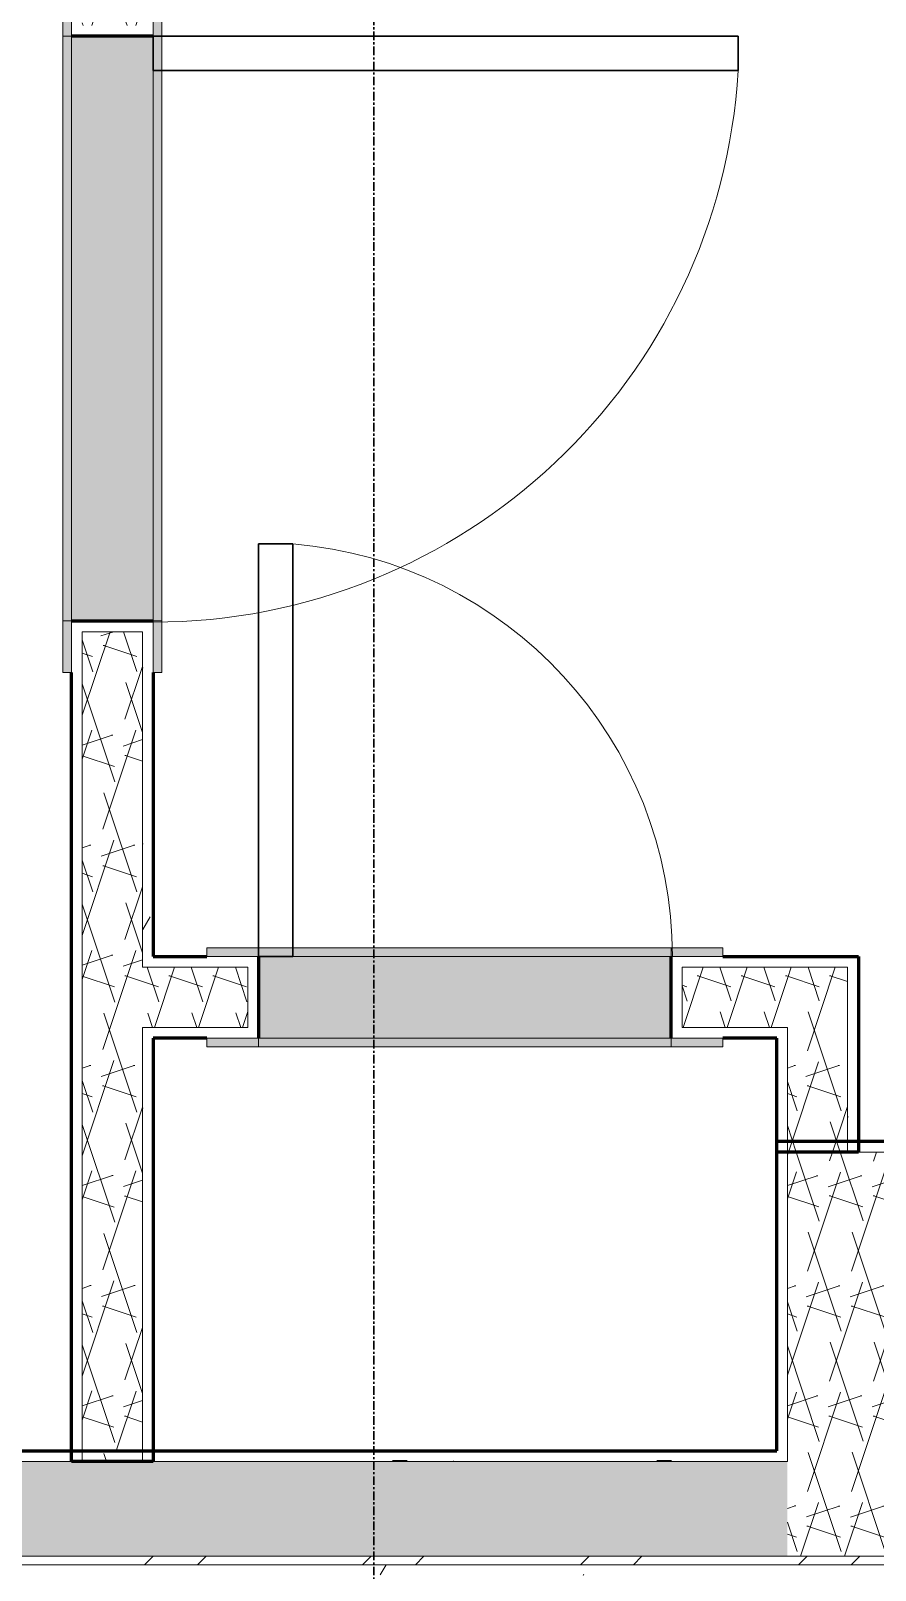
# Model space of a CAD drawing. Header units: inches. Extents: x -4110 to -1807, y 11006 to 12281.
# Drawn here: x -2847.3 to -2798.2, y 11718.4 to 11807.9 of the extents above; entities that cross this region are included whole.
import ezdxf

# ---------------------------------------------------------------- set-up
doc = ezdxf.new("R2010")
doc.units = ezdxf.units.IN
doc.header["$MEASUREMENT"] = 0
doc.linetypes.add('Grid Line 1_2_', pattern=[0.875, 0.5, -0.125, 0.125, -0.125])
for name, color, linetype, lineweight in [('0-1', 7, 'Continuous', 5), ('0-2', 90, 'Continuous', 18), ('A-DOOR-1', 7, 'Continuous', 9), ('A-DOOR-2', 250, 'Continuous', 30), ('A-DOOR-FRAM-1', 31, 'Continuous', 18), ('A-DOOR-FRAM-2', 7, 'Continuous', 9), ('A-WALL', 113, 'Continuous', 18), ('A-WALL-1', 8, 'Continuous', 5), ('A-WALL-3', 50, 'Continuous', 60), ('A-WALL-4', 90, 'Continuous', 18), ('A-WALL-PATT-1', 7, 'Continuous', 9), ('A-WALL-PATT-2', 253, 'Continuous', 9), ('A-WALL-PATT-5', 111, 'Continuous', 9), ('I-WALL-5', 2, 'Continuous', 60), ('S-GRID-1', 1, 'Grid Line 1_2_', 30)]:
    doc.layers.add(name, color=color, linetype=linetype, lineweight=lineweight)
pattern_1 = [(0, (0, 0), (20.48, 5.12), [0.845, -14.515, 0.845, -14.515, -81.92]), (0, (0, 0), (20.48, 5.12), [-30.72, 0.845, -29.875, 0.845, -14.515, -35.84]), (0, (0, 0), (20.48, 5.12), [-76.8, 0.845, -9.395, 0.845, -24.755]), (120, (7.68, 2.56), (-14.67405, 15.1762003), [0.845, -14.515, 0.845, -14.515, -81.92]), (120, (7.68, 2.56), (-14.67405, 15.1762003), [-30.72, 0.845, -29.875, 0.845, -14.515, -35.84]), (120, (7.68, 2.56), (-14.67405, 15.1762003), [-76.8, 0.845, -9.395, 0.845, -24.755]), (240, (10.24, 12.8), (-5.80595, -20.2962003), [0.845, -14.515, 0.845, -14.515, -81.92]), (240, (10.24, 12.8), (-5.80595, -20.2962003), [-30.72, 0.845, -29.875, 0.845, -14.515, -35.84]), (240, (10.24, 12.8), (-5.80595, -20.2962003), [-76.8, 0.845, -9.395, 0.845, -24.755])]
pattern_2 = [(161.57, (0.32, 0.32), (-2.560496185, -0.000537386), [0, -18.214, 2.022, 0]), (18.43, (-0.32, 0.32), (-2.560496185, 0.000537386), [0, -18.214, 2.022, 0]), (108.43, (0.32, 0.32), (1.27922091, -6.400876726), [6.07, -14.166]), (71.57, (-0.32, 0.32), (1.27922091, 6.400876726), [6.07, -14.166])]

# ---------------------------------------------------------------- blocks, each defined once
blk = doc.blocks.new('SWING - SINGLE - FLUSH - SWING - FLUSH - 2-10 x 6-8 - PRIVACY-3983845-ENLARGED RCP - 2ND FLOOR PLAN - EAST')
at = {"layer": 'A-DOOR-FRAM-1'}
for points in [[(-17.625, 2.375), (-17, 2.375), (-17, 2.875), (-20, 2.875), (-20, 2.375)], [(-17, 2.375), (17, 2.375), (17, 2.875), (-17, 2.875)], [(20, 2.375), (20, 2.875), (17, 2.875), (17, 2.375)], [(-17, -2.875), (-17, -2.375), (-20, -2.375), (-20, -2.875), (-17.625, -2.875)], [(17, -2.875), (17, -2.375), (-17, -2.375), (-17, -2.875), (16.5, -2.875)], [(20, -2.875), (20, -2.375), (17, -2.375), (17, -2.875), (19.651, -2.875)]]:
    blk.add_hatch(color=256, dxfattribs=at).paths.add_polyline_path(points, flags=0)
at = {"layer": 'A-DOOR-1'}
blk.add_arc((17, -2.375), 34.067, 180, 266.63431, dxfattribs=at)
at = {"layer": 'A-DOOR-2'}
for p, q in [((15, -2.375), (15, -36.383)), ((17, -2.375), (15, -2.375)), ((17, -2.375), (17, -36.383)), ((17, -36.383), (15, -36.383))]:
    blk.add_line(p, q, dxfattribs=at)
at = {"layer": 'A-DOOR-FRAM-2'}
for p, q in [((-17, 2.875), (-20, 2.875)), ((-20, 2.875), (-20, 2.375)), ((17, 2.875), (-17, 2.875)), ((-17, 2.875), (-17, 2.375)), ((20, 2.875), (17, 2.875)), ((17, 2.875), (17, 2.375)), ((20, 2.875), (20, 2.375)), ((-20, 2.375), (-17, 2.375)), ((-17, 2.375), (17, 2.375)), ((17, 2.375), (20, 2.375)), ((-17, -2.375), (-20, -2.375)), ((-20, -2.875), (-20, -2.375)), ((17, -2.375), (-17, -2.375)), ((-17, -2.875), (-17, -2.375)), ((20, -2.375), (17, -2.375)), ((17, -2.875), (17, -2.375)), ((20, -2.875), (20, -2.375)), ((-20, -2.875), (-17, -2.875)), ((-17, -2.875), (17, -2.875)), ((17, -2.875), (20, -2.875))]:
    blk.add_line(p, q, dxfattribs=at)
blk = doc.blocks.new('SWING - SINGLE - FLUSH - SWING - FLUSH - 2-0 x 6-8 - PRIVACY-3983862-ENLARGED RCP - 2ND FLOOR PLAN - EAST')
at = {"layer": 'A-DOOR-FRAM-1'}
for points in [[(-12.625, 2.875), (-15, 2.875), (-15, 2.375), (-12, 2.375), (-12, 2.875)], [(12, 2.875), (-12, 2.875), (-12, 2.375), (12, 2.375)], [(12, 2.875), (12, 2.375), (15, 2.375), (15, 2.875), (12.625, 2.875)], [(-12, -2.375), (-15, -2.375), (-15, -2.875), (-12, -2.875)], [(-7.366, -2.375), (-12, -2.375), (-12, -2.875), (12, -2.875), (12, -2.375)], [(12, -2.375), (12, -2.875), (15, -2.875), (15, -2.375), (12.625, -2.375)]]:
    blk.add_hatch(color=256, dxfattribs=at).paths.add_polyline_path(points, flags=0)
at = {"layer": 'A-DOOR-1'}
blk.add_arc((12, -2.375), 24.067, 180, 265.23307, dxfattribs=at)
at = {"layer": 'A-DOOR-2'}
for p, q in [((10, -2.375), (10, -26.358)), ((12, -2.375), (10, -2.375)), ((12, -2.375), (12, -26.358)), ((12, -26.358), (10, -26.358))]:
    blk.add_line(p, q, dxfattribs=at)
at = {"layer": 'A-DOOR-FRAM-2'}
for p, q in [((-12, 2.875), (-15, 2.875)), ((-15, 2.875), (-15, 2.375)), ((12, 2.875), (-12, 2.875)), ((-12, 2.875), (-12, 2.375)), ((15, 2.875), (12, 2.875)), ((12, 2.875), (12, 2.375)), ((15, 2.875), (15, 2.375)), ((-12, 2.375), (-15, 2.375)), ((-12, 2.375), (12, 2.375)), ((15, 2.375), (12, 2.375)), ((-15, -2.875), (-15, -2.375)), ((-15, -2.375), (-12, -2.375)), ((-12, -2.875), (-12, -2.375)), ((12, -2.375), (-12, -2.375)), ((12, -2.875), (12, -2.375)), ((12, -2.375), (15, -2.375)), ((15, -2.875), (15, -2.375)), ((-15, -2.875), (-12, -2.875)), ((-12, -2.875), (12, -2.875)), ((12, -2.875), (15, -2.875))]:
    blk.add_line(p, q, dxfattribs=at)
blk = doc.blocks.new('CTR - 1st Phase - Unit Layouts_rvt-1-ENLARGED RCP - 2ND FLOOR PLAN - EAST')
at = {"layer": 'A-WALL-1'}
for points in [[(-2840.149, 11773.614), (-2840.149, 11807.614), (-2844.899, 11807.614), (-2844.899, 11773.614), (-2840.774, 11773.614)], [(-2834.024, 11749.364), (-2810.024, 11749.364), (-2810.024, 11754.114), (-2834.024, 11754.114), (-2834.024, 11749.989)]]:
    blk.add_hatch(color=256, dxfattribs=at).paths.add_polyline_path(points, flags=0)
at = {"layer": 'A-WALL-PATT-1'}
h = blk.add_hatch(dxfattribs=at)
h.set_pattern_fill('FP_1', color=256, style=0, pattern_type=2)
h.set_pattern_definition(pattern_1)
h.paths.add_polyline_path([(-2844.899, 11725.364), (-2844.274, 11725.364), (-2844.274, 11772.989), (-2842.524, 11772.989), (-2842.524, 11773.614), (-2844.899, 11773.614), (-2844.899, 11733.985)], flags=0)
h.paths.add_polyline_path([(-2844.265, 11807.614), (-2842.524, 11807.614), (-2842.524, 11808.239), (-2844.274, 11808.239), (-2844.274, 11854.364), (-2844.899, 11854.364), (-2844.899, 11807.614), (-2844.274, 11807.614)], flags=0)
h = blk.add_hatch(dxfattribs=at)
h.set_pattern_fill('FP_1', color=256, style=0, pattern_type=2)
h.set_pattern_definition(pattern_1)
h.paths.add_polyline_path([(-2840.774, 11725.364), (-2840.149, 11725.364), (-2840.149, 11749.989), (-2840.774, 11749.989), (-2840.774, 11734.26)], flags=0)
h.paths.add_polyline_path([(-2840.149, 11753.489), (-2840.149, 11773.614), (-2842.524, 11773.614), (-2842.524, 11772.989), (-2840.774, 11772.989), (-2840.774, 11753.489)], flags=0)
h.paths.add_polyline_path([(-2842.524, 11807.614), (-2840.149, 11807.614), (-2840.149, 11811.239), (-2840.774, 11811.239), (-2840.774, 11808.239), (-2842.524, 11808.239)], flags=0)
h.paths.add_polyline_path([(-2840.149, 11814.739), (-2840.149, 11854.364), (-2840.774, 11854.364), (-2840.774, 11814.739)], flags=0)
h = blk.add_hatch(dxfattribs=at)
h.set_pattern_fill('FP_1', color=256, style=0, pattern_type=2)
h.set_pattern_definition(pattern_1)
h.paths.add_polyline_path([(-2799.774, 11742.739), (-2799.149, 11742.739), (-2799.149, 11754.114), (-2799.774, 11754.114), (-2799.774, 11749.989)], flags=0)
at = {"layer": 'A-WALL-PATT-2'}
h = blk.add_hatch(dxfattribs=at)
h.set_pattern_fill('FP_2', color=256, style=0, pattern_type=2)
h.set_pattern_definition(pattern_2)
h.paths.add_polyline_path([(-2842.524, 11724.739), (-2842.48, 11725.364), (-2840.774, 11725.364), (-2840.774, 11772.989), (-2844.274, 11772.989), (-2844.274, 11724.739)], flags=0)
h.paths.add_polyline_path([(-2840.774, 11808.239), (-2840.774, 11854.989), (-2844.274, 11854.989), (-2844.274, 11808.239), (-2842.524, 11808.239)], flags=0)
h = blk.add_hatch(dxfattribs=at)
h.set_pattern_fill('FP_2', color=256, style=0, pattern_type=2)
h.set_pattern_definition(pattern_2)
h.paths.add_polyline_path([(-2803.274, 11749.989), (-2803.274, 11753.489), (-2809.399, 11753.489), (-2809.399, 11749.989), (-2803.899, 11749.989)], flags=0)
h.paths.add_polyline_path([(-2840.149, 11749.989), (-2834.649, 11749.989), (-2834.649, 11753.489), (-2840.774, 11753.489), (-2840.774, 11749.989)], flags=0)
h = blk.add_hatch(dxfattribs=at)
h.set_pattern_fill('FP_2', color=256, style=0, pattern_type=2)
h.set_pattern_definition(pattern_2)
h.paths.add_polyline_path([(-2799.774, 11742.739), (-2799.774, 11753.489), (-2803.274, 11753.489), (-2803.274, 11742.739)], flags=0)
at = {"layer": 'A-WALL-3'}
for p, q in [((-2840.149, 11807.614), (-2844.899, 11807.614)), ((-2844.899, 11773.614), (-2840.149, 11773.614)), ((-2844.899, 11724.739), (-2844.899, 11770.614)), ((-2840.149, 11770.614), (-2840.149, 11754.114)), ((-2840.149, 11754.114), (-2837.024, 11754.114)), ((-2834.024, 11754.114), (-2834.024, 11749.364)), ((-2810.024, 11749.364), (-2810.024, 11754.114)), ((-2807.024, 11754.114), (-2803.899, 11754.114)), ((-2803.899, 11754.114), (-2799.774, 11754.114)), ((-2799.774, 11754.114), (-2799.149, 11754.114)), ((-2799.149, 11754.114), (-2799.149, 11742.739)), ((-2840.149, 11749.364), (-2840.149, 11724.739)), ((-2837.024, 11749.364), (-2840.149, 11749.364)), ((-2803.899, 11749.364), (-2807.024, 11749.364)), ((-2803.899, 11742.739), (-2803.899, 11749.364)), ((-2799.149, 11742.739), (-2803.899, 11742.739)), ((-2840.149, 11724.739), (-2844.899, 11724.739))]:
    blk.add_line(p, q, dxfattribs=at)
at = {"layer": 'A-WALL-4'}
for p, q in [((-2844.899, 11807.614), (-2844.899, 11773.614)), ((-2840.149, 11773.614), (-2840.149, 11807.614)), ((-2844.274, 11772.989), (-2842.524, 11772.989)), ((-2844.274, 11724.739), (-2844.274, 11772.989)), ((-2842.524, 11772.989), (-2840.774, 11772.989)), ((-2840.774, 11772.989), (-2840.774, 11753.489)), ((-2810.024, 11754.114), (-2834.024, 11754.114)), ((-2840.774, 11753.489), (-2840.149, 11753.489)), ((-2840.149, 11753.489), (-2834.649, 11753.489)), ((-2834.649, 11753.489), (-2834.649, 11751.739)), ((-2809.399, 11751.739), (-2809.399, 11753.489)), ((-2809.399, 11753.489), (-2803.899, 11753.489)), ((-2803.274, 11753.489), (-2803.899, 11753.489)), ((-2799.774, 11753.489), (-2803.274, 11753.489)), ((-2799.774, 11742.739), (-2799.774, 11753.489)), ((-2834.649, 11751.739), (-2834.649, 11749.989)), ((-2809.399, 11749.989), (-2809.399, 11751.739)), ((-2840.774, 11749.989), (-2840.774, 11724.739)), ((-2840.774, 11749.989), (-2840.149, 11749.989)), ((-2834.649, 11749.989), (-2840.149, 11749.989)), ((-2803.899, 11749.989), (-2809.399, 11749.989)), ((-2803.274, 11749.989), (-2803.899, 11749.989)), ((-2803.274, 11742.739), (-2803.274, 11749.989)), ((-2834.024, 11749.364), (-2810.024, 11749.364))]:
    blk.add_line(p, q, dxfattribs=at)
at = {"layer": '0-2'}
for name, p, rotation in [('SWING - SINGLE - FLUSH - SWING - FLUSH - 2-10 x 6-8 - PRIVACY-3983845-ENLARGED RCP - 2ND FLOOR PLAN - EAST', (-2842.524, 11790.614), 89.99999999995198), ('SWING - SINGLE - FLUSH - SWING - FLUSH - 2-0 x 6-8 - PRIVACY-3983862-ENLARGED RCP - 2ND FLOOR PLAN - EAST', (-2822.024, 11751.739), 180)]:
    blk.add_blockref(name, p, dxfattribs=dict(at, rotation=rotation))
blk = doc.blocks.new('CTR - 1st Phase - Structure_rvt-1-ENLARGED RCP - 2ND FLOOR PLAN - EAST')
at = {"layer": 'S-GRID-1'}
blk.add_line((-2827.324, 11005.881), (-2827.324, 12247.501), dxfattribs=at)

msp = doc.modelspace()

# ---------------------------------------------------------------- hatches: boundary and pattern name
at = {"layer": 'A-WALL-PATT-5'}
h = msp.add_hatch(dxfattribs=at)
h.set_pattern_fill('FP_2', color=256, style=0, pattern_type=2)
h.set_pattern_definition(pattern_2)
h.paths.add_polyline_path([(-2803.274, 11719.239), (-2796.024, 11719.239), (-2796.024, 11742.739), (-2803.274, 11742.739), (-2803.274, 11724.739)], flags=0)
h = msp.add_hatch(dxfattribs=at)
h.set_pattern_fill('FP_2', color=256, style=0, pattern_type=2)
h.set_pattern_definition(pattern_2)
h.paths.add_polyline_path([(-2803.899, 11719.239), (-2803.274, 11719.239), (-2803.274, 11724.739), (-3067.774, 11724.739), (-3067.774, 11719.239), (-2814.657, 11719.239)], flags=0)
h = msp.add_hatch(dxfattribs=at)
h.set_pattern_fill('FP_1', color=256, style=0, pattern_type=2)
h.set_pattern_definition(pattern_1)
h.paths.add_polyline_path([(-2803.899, 11724.739), (-2803.899, 11725.364), (-2842.48, 11725.364), (-2842.524, 11724.739), (-2814.657, 11724.739)], flags=0)
h.paths.add_polyline_path([(-3067.149, 11724.739), (-2939.336, 11724.739), (-2939.336, 11725.364), (-2990.704, 11725.364), (-2990.704, 11724.744), (-3010.656, 11724.744), (-3010.656, 11725.364), (-3067.149, 11725.364)], flags=0)
h.paths.add_polyline_path([(-2882.016, 11724.739), (-2844.274, 11724.739), (-2844.274, 11725.364), (-2931.711, 11725.364), (-2931.71, 11724.739), (-2915.695, 11724.739)], flags=0)
h = msp.add_hatch(dxfattribs=at)
h.set_pattern_fill('FP_37', color=256, style=0, pattern_type=2)
h.set_pattern_definition([(45, (0, 0), (-6.335677, 6.335677), []), (45, (0, 9.6), (-6.335677, 6.335677), [])])
h.paths.add_polyline_path([(-2795.891, 11718.739), (-2795.524, 11718.739), (-2795.524, 11719.239), (-3075.524, 11719.239), (-3075.505, 11718.739), (-2796.024, 11718.739)], flags=0)
h = msp.add_hatch(dxfattribs=at)
h.set_pattern_fill('FP_1', color=256, style=0, pattern_type=2)
h.set_pattern_definition(pattern_1)
h.paths.add_polyline_path([(-2966.214, 11718.114), (-2794.899, 11718.114), (-2794.899, 11718.739), (-3076.149, 11718.739), (-3076.149, 11718.114), (-2983.053, 11718.114)], flags=0)

# ---------------------------------------------------------------- linework, layer by layer
at = {"layer": 'A-WALL'}
for p, q in [((-2803.274, 11742.739), (-2780.236, 11742.739)), ((-2803.274, 11742.739), (-2803.274, 11724.739)), ((-2803.274, 11724.739), (-2933.336, 11724.739)), ((-2795.524, 11719.239), (-3075.524, 11719.239)), ((-2794.899, 11718.739), (-3076.149, 11718.739))]:
    msp.add_line(p, q, dxfattribs=at)
at = {"layer": 'I-WALL-5'}
for p, q in [((-2803.899, 11743.364), (-2780.236, 11743.364)), ((-2803.899, 11725.364), (-2803.899, 11743.364)), ((-2875.461, 11725.364), (-2803.899, 11725.364))]:
    msp.add_line(p, q, dxfattribs=at)

# ---------------------------------------------------------------- block references
at = {"layer": '0-1'}
for name in ['CTR - 1st Phase - Structure_rvt-1-ENLARGED RCP - 2ND FLOOR PLAN - EAST', 'CTR - 1st Phase - Unit Layouts_rvt-1-ENLARGED RCP - 2ND FLOOR PLAN - EAST']:
    msp.add_blockref(name, (0, 0), dxfattribs=at)

doc.saveas('drawing.dxf')
